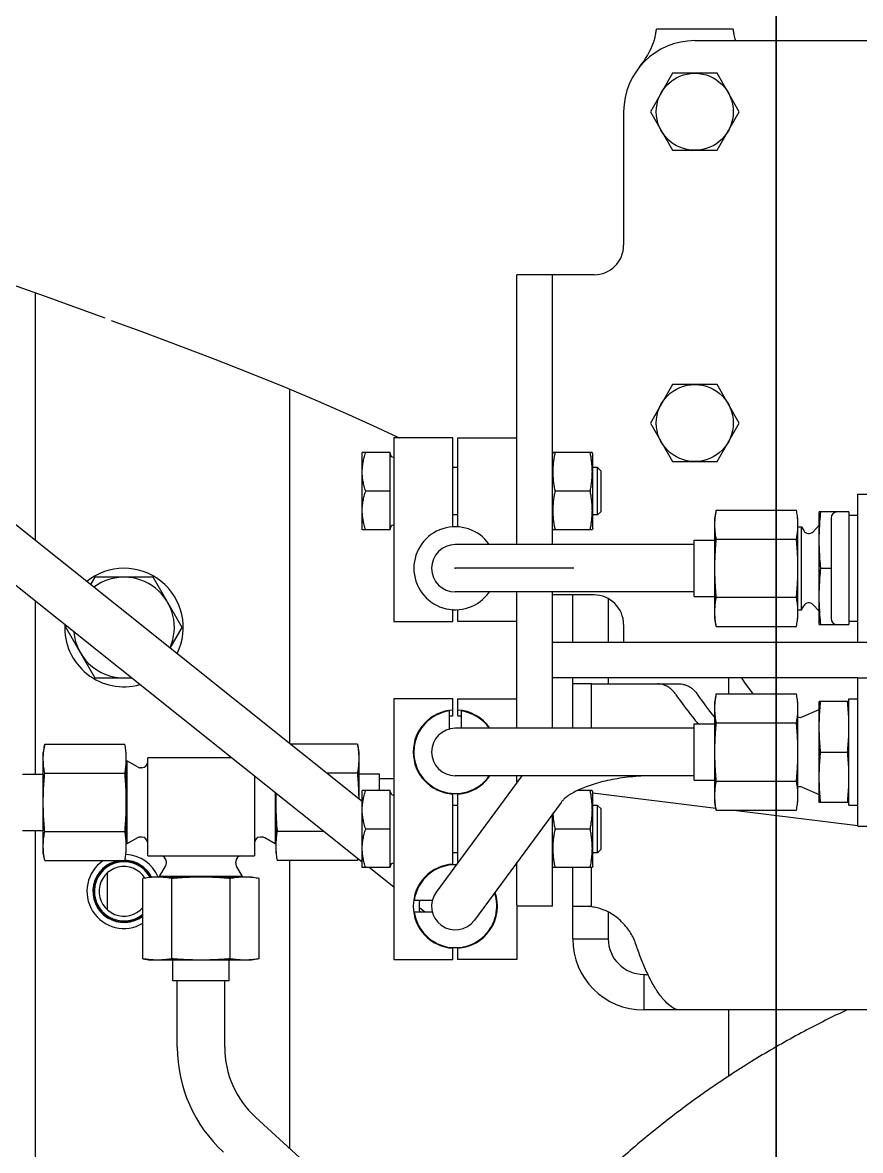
# Model space of a CAD drawing. Header units: millimetres. Extents: x 156850 to 204135, y 56350 to 74150.
# Drawn here: x 158472.9 to 158614.2, y 62467.3 to 62657.6 of the extents above; entities that cross this region are included whole.
import ezdxf

# ---------------------------------------------------------------- set-up
doc = ezdxf.new("R2010")
doc.units = ezdxf.units.MM
doc.header["$LTSCALE"] = 150
doc.linetypes.add('X-2F-PLAN$0$CENTER', pattern=[2, 1.25, -0.25, 0.25, -0.25])
doc.layers.add('-----33 Equipment', color=5, linetype='Continuous')

# ---------------------------------------------------------------- blocks, each defined once
blk = doc.blocks.new('X-2F-PLAN$0$A$C73FA2420')
at = {"color": 0, "linetype": 'Continuous'}
for p, q in [((2761.65, 908.08), (2871.24, 1045.3)), ((2771.89, 908.08), (2877.49, 1040.31)), ((2766.98, 965.39), (2766.98, 961.89)), ((2776.48, 965.39), (2776.48, 961.89)), ((2766.98, 963.28), (2587.18, 963.28)), ((2805.73, 963.28), (2776.48, 963.28)), ((2857.71, 963.28), (2815.97, 963.28)), ((2761.92, 961.65), (2763.23, 961.89)), ((2761.92, 961.65), (2761.92, 948.12)), ((2763.23, 961.89), (2780.23, 961.89)), ((2766.83, 961.65), (2766.83, 948.12)), ((2776.64, 961.65), (2776.64, 948.12)), ((2781.55, 961.65), (2780.23, 961.89)), ((2781.55, 961.65), (2781.55, 948.12)), ((2801.23, 958.09), (2792.73, 953.19)), ((2801.48, 957.95), (2801.23, 958.09)), ((2792.73, 953.19), (2792.73, 947)), ((2809.73, 953.19), (2808.49, 953.9)), ((2809.73, 943.37), (2809.73, 953.19)), ((2759.81, 951.12), (2753.66, 951.12)), ((2853.05, 950.43), (2851.2, 945.41)), ((2763.23, 947.89), (2780.23, 947.89)), ((2764.73, 947.78), (2764.73, 947.89)), ((2778.73, 947.78), (2764.73, 947.78)), ((2765.75, 946.02), (2764.73, 947.78)), ((2777.72, 946.02), (2778.73, 947.78)), ((2778.73, 947.78), (2778.73, 947.89)), ((2745.36, 945.09), (2745.13, 943.78)), ((2745.13, 926.78), (2745.13, 943.78)), ((2745.36, 945.09), (2758.89, 945.09)), ((2759.13, 926.78), (2759.13, 943.78)), ((2762.73, 944.28), (2779.23, 944.28)), ((2762.73, 944.28), (2762.73, 926.28)), ((2765.88, 945.28), (2765.88, 945.52)), ((2777.58, 945.28), (2777.58, 945.52)), ((2779.23, 930.09), (2779.23, 944.28)), ((2851.2, 945.41), (2846.77, 933.66)), ((2759.13, 942.28), (2759.23, 942.28)), ((2759.23, 942.28), (2760.99, 941.26)), ((2759.23, 928.28), (2759.23, 942.28)), ((2801.23, 938.46), (2809.73, 943.37)), ((2741.63, 940.03), (2745.13, 940.03)), ((2741.63, 930.53), (2741.63, 940.03)), ((2745.36, 940.19), (2758.89, 940.19)), ((2761.49, 941.13), (2761.73, 941.13)), ((2797.76, 940.47), (2801.23, 938.46)), ((2730.44, 939.28), (2741.63, 939.28)), ((2846.49, 932.96), (2844.2, 927.13)), ((2846.77, 933.66), (2846.49, 932.96)), ((2730.44, 931.28), (2741.63, 931.28)), ((2741.63, 930.53), (2745.13, 930.53)), ((2745.36, 930.37), (2758.89, 930.37)), ((2759.23, 928.28), (2760.99, 929.29)), ((2761.49, 929.43), (2761.73, 929.43)), ((2745.36, 925.46), (2745.13, 926.78)), ((2759.13, 928.28), (2759.23, 928.28)), ((2684.49, 888.7), (2718.63, 926.07)), ((2745.36, 925.46), (2758.89, 925.46)), ((2776.19, 926.28), (2762.73, 926.28)), ((2765.88, 925.04), (2765.88, 925.28)), ((2764.73, 922.78), (2765.75, 924.54)), ((2773.39, 922.78), (2764.73, 922.78)), ((2764.73, 922.67), (2764.73, 922.78)), ((2761.92, 908.9), (2761.92, 922.44)), ((2773.31, 922.67), (2763.23, 922.67)), ((2766.83, 914.56), (2766.83, 922.44)), ((2713.34, 920.28), (2761.92, 920.28)), ((2781.55, 908.9), (2781.55, 920.17)), ((2781.63, 920.28), (2841.4, 920.28)), ((2839.4, 915.53), (2837.38, 910.9)), ((2776.64, 908.9), (2776.64, 914.03)), ((2760.73, 908.08), (2773.73, 908.08)), ((2760.73, 903.38), (2760.73, 908.08)), ((2780.23, 908.67), (2772.36, 908.67)), ((2773.73, 903.38), (2773.73, 908.08)), ((2776.48, 905.17), (2776.48, 908.67)), ((2781.55, 908.9), (2780.23, 908.67)), ((2817.73, 908.08), (2830.73, 908.08)), ((2817.73, 903.38), (2817.73, 908.08)), ((2830.73, 903.38), (2830.73, 908.08)), ((2757.42, 902.78), (2760.73, 906.93)), ((2767.23, 903.38), (2767.23, 907.5)), ((2824.23, 903.38), (2824.23, 907.5)), ((2773.73, 905.17), (2776.48, 905.17)), ((2775.73, 902.78), (2775.73, 905.17)), ((2789.23, 902.78), (2745.23, 902.78)), ((2745.23, 902.78), (2745.23, 892.78)), ((2760.73, 903.38), (2773.73, 903.38)), ((2789.23, 892.78), (2789.23, 902.78)), ((2833.23, 902.78), (2802.23, 902.78)), ((2802.23, 902.78), (2802.23, 892.78)), ((2817.73, 903.38), (2830.73, 903.38)), ((2833.23, 892.78), (2833.23, 902.78)), ((2833.33, 902.08), (2833.23, 901.87)), ((2833.33, 902.08), (2833.33, 902.08)), ((2753.23, 896.25), (2753.23, 899.31)), ((2753.23, 897.54), (2753.94, 898.42)), ((2755.23, 899.31), (2755.23, 896.25)), ((2776.23, 881.18), (2756.6, 895.6)), ((2745.23, 892.78), (2747.25, 892.78)), ((2761.22, 892.78), (2773.29, 892.78)), ((2763.23, 891.98), (2763.23, 892.78)), ((2771.23, 891.98), (2771.23, 892.78)), ((2776.23, 852.09), (2776.23, 892.38)), ((2784.11, 893.38), (2787.16, 893.38)), ((2784.23, 852.09), (2784.23, 892.38)), ((2786.32, 892.78), (2789.23, 892.78)), ((2802.23, 892.78), (2804.31, 892.78)), ((2807.23, 852.09), (2807.23, 892.38)), ((2815.23, 852.09), (2815.23, 892.38)), ((2818.16, 892.78), (2833.23, 892.78)), ((2820.23, 891.98), (2820.23, 892.78)), ((2828.3, 892.78), (2828.23, 892.67)), ((2828.23, 891.98), (2828.23, 892.78)), ((2745.23, 891.98), (2747.15, 891.98)), ((2745.23, 881.98), (2745.23, 891.98)), ((2761.53, 891.98), (2773.29, 891.98)), ((2787.16, 891.38), (2784.23, 891.38)), ((2786.32, 891.98), (2789.23, 891.98)), ((2789.23, 891.98), (2789.23, 881.98)), ((2802.23, 891.98), (2804.25, 891.98)), ((2802.23, 881.98), (2802.23, 891.98)), ((2818.22, 891.98), (2833.23, 891.98)), ((2833.23, 891.98), (2833.23, 881.98)), ((2771.74, 874.55), (2751.87, 889.15)), ((2754.46, 881.98), (2745.23, 881.98)), ((2754.23, 875.98), (2754.23, 881.98)), ((2754.46, 881.98), (2761.63, 881.98)), ((2775.15, 881.98), (2776.23, 881.98)), ((2784.23, 881.98), (2807.23, 881.98)), ((2815.23, 881.98), (2860.73, 881.98)), ((2860.73, 868.98), (2860.73, 881.98)), ((2754.23, 875.98), (2769.8, 875.98)), ((2760.72, 875.88), (2760.98, 875.98)), ((2760.73, 869.27), (2760.73, 875.89)), ((2767.23, 869.63), (2767.23, 875.52)), ((2784.23, 875.98), (2807.23, 875.98)), ((2792.73, 824.48), (2792.73, 875.98)), ((2798.73, 739.98), (2798.73, 875.98)), ((2806.73, 868.98), (2806.73, 875.98)), ((2815.23, 875.98), (2860.73, 875.98)), ((2817.72, 875.88), (2817.98, 875.98)), ((2817.73, 869.27), (2817.73, 875.89)), ((2824.23, 869.63), (2824.23, 875.52)), ((2830.75, 875.88), (2830.48, 875.98)), ((2830.73, 869.27), (2830.73, 875.89)), ((2748.73, 872.58), (2760.73, 872.58)), ((2748.73, 872.58), (2748.73, 866.58)), ((2754.15, 869.41), (2754.15, 872.58)), ((2773.73, 869.27), (2773.73, 871.78)), ((2784.23, 872.58), (2792.73, 872.58)), ((2791.73, 869.41), (2791.73, 872.58)), ((2798.73, 872.58), (2806.73, 872.58)), ((2754.11, 869.41), (2760.73, 869.41)), ((2760.98, 869.18), (2760.72, 869.27)), ((2760.98, 869.18), (2773.48, 869.18)), ((2763.23, 868.38), (2763.23, 869.18)), ((2763.23, 868.38), (2771.23, 868.38)), ((2763.83, 867.78), (2763.23, 868.38)), ((2763.83, 867.78), (2770.63, 867.78)), ((2770.63, 867.78), (2771.23, 868.38)), ((2773.35, 869.18), (2770.79, 848.42)), ((2771.23, 868.38), (2771.23, 869.18)), ((2773.48, 869.18), (2773.75, 869.27)), ((2784.23, 869.41), (2791.73, 869.41)), ((2791.73, 869.41), (2791.73, 858.23)), ((2817.98, 869.18), (2817.72, 869.27)), ((2817.98, 869.18), (2830.48, 869.18)), ((2820.23, 868.38), (2820.23, 869.18)), ((2820.23, 868.38), (2828.23, 868.38)), ((2820.83, 867.78), (2820.23, 868.38)), ((2820.83, 867.78), (2827.63, 867.78)), ((2827.63, 867.78), (2828.23, 868.38)), ((2828.23, 868.38), (2828.23, 869.18)), ((2830.48, 869.18), (2830.75, 869.27)), ((2753.25, 866.58), (2748.73, 866.58)), ((2792.73, 866.58), (2791.73, 866.58)), ((2806.12, 866.58), (2798.73, 866.58)), ((2801.73, 863.98), (2798.73, 863.98)), ((2888.23, 863.98), (2865.73, 863.98)), ((2742.73, 860.58), (2736.73, 860.58)), ((2736.73, 729.37), (2736.73, 860.58)), ((2742.73, 860.58), (2742.73, 859.9)), ((2791.73, 858.23), (2791.73, 854.57)), ((2835.73, 859.48), (2829.23, 855.73)), ((2842.23, 855.73), (2835.73, 859.48)), ((2888.23, 859.48), (2881.73, 855.73)), ((2894.73, 855.73), (2888.23, 859.48)), ((2902.23, 858.37), (2902.23, 845.6)), ((2829.23, 855.73), (2829.23, 848.22)), ((2842.23, 848.22), (2842.23, 855.73)), ((2881.73, 855.73), (2881.73, 848.22)), ((2894.73, 848.22), (2894.73, 855.73)), ((2775.48, 852.09), (2784.98, 852.09)), ((2775.48, 852.09), (2775.48, 848.59)), ((2784.98, 852.09), (2784.98, 848.59)), ((2806.48, 852.09), (2815.98, 852.09)), ((2806.48, 852.09), (2806.48, 848.59)), ((2815.98, 852.09), (2815.98, 848.59)), ((2900.23, 851.98), (2900.23, 751.98)), ((2770.42, 848.35), (2771.73, 848.59)), ((2771.73, 848.59), (2788.73, 848.59)), ((2790.05, 848.35), (2788.73, 848.59)), ((2801.42, 848.35), (2802.73, 848.59)), ((2802.73, 848.59), (2819.73, 848.59)), ((2821.05, 848.35), (2819.73, 848.59)), ((2770.42, 848.35), (2770.42, 834.82)), ((2775.33, 848.35), (2775.33, 834.82)), ((2785.14, 848.35), (2785.14, 834.82)), ((2790.05, 848.35), (2790.05, 834.82)), ((2801.42, 848.35), (2801.42, 834.82)), ((2806.33, 848.35), (2806.33, 834.82)), ((2816.14, 848.35), (2816.14, 834.82)), ((2821.05, 848.35), (2821.05, 834.82)), ((2829.23, 848.22), (2835.73, 844.47)), ((2835.73, 844.47), (2842.23, 848.22)), ((2881.73, 848.22), (2888.23, 844.47)), ((2888.23, 844.47), (2894.73, 848.22)), ((2736.73, 846.28), (2725.5, 846.28)), ((2770.42, 845.39), (2767.84, 824.48)), ((2792.73, 846.28), (2790.05, 846.28)), ((2771.73, 834.59), (2788.73, 834.59)), ((2774.3, 833.84), (2773.08, 830.98)), ((2786.16, 833.84), (2787.38, 830.98)), ((2802.73, 834.59), (2819.73, 834.59)), ((2804.23, 834.59), (2804.23, 833.98)), ((2804.23, 833.98), (2818.23, 833.98)), ((2804.23, 833.98), (2804.88, 833.6)), ((2818.23, 833.98), (2817.58, 833.6)), ((2818.23, 834.59), (2818.23, 833.98)), ((2805.07, 832.01), (2803.98, 830.98)), ((2817.4, 832.01), (2818.48, 830.98)), ((2771.73, 830.98), (2788.73, 830.98)), ((2771.73, 825.98), (2771.73, 830.98)), ((2780.23, 830.75), (2780.23, 826.21)), ((2788.73, 825.98), (2788.73, 830.98)), ((2801.73, 830.98), (2820.73, 830.98)), ((2801.73, 830.98), (2801.73, 825.98)), ((2811.23, 830.72), (2811.23, 828.98)), ((2820.73, 825.98), (2820.73, 830.98)), ((2819.73, 828.98), (2802.73, 828.98)), ((2771.28, 825.98), (2789.18, 825.98)), ((2771.28, 825.98), (2771.28, 824.48)), ((2789.18, 825.98), (2789.18, 824.48)), ((2820.73, 825.98), (2801.73, 825.98)), ((2802.28, 825.98), (2802.28, 824.48)), ((2820.18, 825.98), (2820.18, 824.48)), ((2767.73, 824.48), (2792.73, 824.48)), ((2767.73, 824.48), (2767.73, 779.48)), ((2792.73, 824.48), (2792.73, 779.48)), ((2798.73, 824.48), (2823.73, 824.48)), ((2823.73, 824.48), (2823.73, 779.48))]:
    blk.add_line(p, q, dxfattribs=at)
at = {"color": 0, "linetype": 'X-2F-PLAN$0$CENTER'}
blk.add_line((2811.23, 872.38), (2811.23, 892.38), dxfattribs=at)
at = {"color": 0, "linetype": 'X-2F-PLAN$0$CENTER', "ltscale": 6}
blk.add_line((0, 838.28), (3617.46, 838.28), dxfattribs=at)
at = {"color": 0, "linetype": 'Continuous'}
for points in [[(2866.22, 987.73), (2862.03, 975.48), (2857.18, 961.77), (2853.45, 951.52)], [(2844.2, 927.13), (2841.75, 921.1), (2839.4, 915.53)], [(2837.38, 910.9), (2835.29, 906.29), (2833.33, 902.08)], [(2792.73, 844.09), (2792.03, 843.63), (2790.05, 842.18)]]:
    blk.add_lwpolyline(points, dxfattribs=at)
for centre in [(2835.73, 851.98), (2888.23, 851.98)]:
    blk.add_circle(centre, 6.5, dxfattribs=at)
for centre, radius, start, end in [((2801.23, 948.28), 10, 87.2268, 195.5985), ((2801.23, 948.28), 8.5, 94.8551, 187.9194), ((2756.73, 948.28), 6.25, 33.8595, 210.6543), ((2756.73, 948.28), 5.25, 8.9423, 217.3632), ((2756.73, 948.28), 5.16, 297.6355, 218.2019), ((2756.73, 948.28), 5, 298.3873, 219.7118), ((2801.23, 948.28), 10, 243.8649, 38.9105), ((2801.23, 948.28), 8.5, 246.1282, 36.6571), ((2756.73, 948.28), 4.19, 302.164, 229.6818), ((2756.73, 948.28), 5.25, 297.1423, 358.136), ((2756.73, 948.28), 6.25, 292.5185, 356.8238), ((2764.88, 945.52), 1, 360, 30), ((2778.58, 945.52), 1, 150, 180), ((2764.88, 945.28), 1, 270, 360), ((2778.58, 945.28), 1, 180, 270), ((2761.73, 942.13), 1, 270, 360), ((2761.49, 942.13), 1, 240, 270), ((2730.44, 915.28), 24, 90, 137.5878), ((2730.44, 915.28), 16, 90, 137.5878), ((2761.49, 928.43), 1, 90, 120), ((2761.73, 928.43), 1, 360, 90), ((2764.88, 925.28), 1, 360, 90), ((2764.88, 925.04), 1, 330, 360), ((2760.88, 902.78), 0.6, 0, 90), ((2773.58, 902.78), 0.6, 90, 180), ((2817.88, 902.78), 0.6, 0, 90), ((2830.58, 902.78), 0.6, 90, 180), ((2754.23, 892.38), 7.1, 3.2296, 176.7704), ((2754.23, 892.38), 7, 98.2132, 288.6351), ((2754.23, 892.38), 6.1, 80.5167, 99.4833), ((2754.23, 892.38), 7, 358.8523, 81.7868), ((2780.23, 892.38), 7.1, 3.2296, 176.7704), ((2780.23, 892.38), 7, 8.2132, 234.7752), ((2811.23, 892.38), 7, 305.1309, 234.8691), ((2754.23, 892.38), 4, 53.6984, 233.6984), ((2780.23, 892.38), 4, 0, 180), ((2811.23, 892.38), 4, 0, 180), ((2780.23, 892.38), 6.1, 3.7598, 9.6212), ((2754.23, 892.38), 7.1, 183.2296, 289.1011), ((2780.23, 892.38), 7.1, 183.2296, 235.3923), ((2780.23, 892.38), 7, 304.8564, 351.7868), ((2780.23, 892.38), 7.1, 304.6077, 356.7704), ((2780.23, 892.38), 6.1, 350.3788, 356.2402), ((2748.73, 860.58), 12, 90, 180), ((2801.73, 868.98), 5, 270, 0), ((2865.73, 868.98), 5, 180, 270), ((2748.73, 860.58), 6, 90, 180), ((2888.23, 851.98), 12, 0, 90), ((2905.2, 872.98), 15, 231.0576, 249.3095), ((2773.38, 834.24), 1, 336.9471, 20.5871), ((2787.08, 834.24), 1, 159.4129, 203.0529), ((2804.38, 832.74), 1, 313.5142, 60), ((2818.08, 832.74), 1, 120, 226.4858), ((2802.73, 827.98), 1, 90, 180), ((2819.73, 827.98), 1, 0, 90)]:
    blk.add_arc(centre, radius, start, end, dxfattribs=at)
for points, start_tangent, end_tangent in [([(2761.92, 961.65), (2762.42, 961.73), (2762.91, 961.8), (2763.4, 961.85), (2763.88, 961.88), (2764.37, 961.89)], (0.984808, 0.173648), (1, 0)), ([(2764.37, 961.89), (2764.86, 961.88), (2765.35, 961.85), (2765.84, 961.8), (2766.33, 961.73), (2766.83, 961.65)], (1, 0), (0.984808, -0.173649)), ([(2766.83, 961.65), (2767.82, 961.73), (2768.8, 961.8), (2769.77, 961.85), (2770.75, 961.88), (2771.73, 961.89)], (0.996136, 0.087822), (1, 0)), ([(2771.73, 961.89), (2772.72, 961.88), (2773.7, 961.85), (2774.68, 961.8), (2775.65, 961.73), (2776.64, 961.65)], (1, 0), (0.996136, -0.087823)), ([(2776.64, 961.65), (2777.14, 961.73), (2777.63, 961.8), (2778.12, 961.85), (2778.61, 961.88), (2779.1, 961.89)], (0.984808, 0.173648), (1, 0)), ([(2779.1, 961.89), (2779.59, 961.88), (2780.07, 961.85), (2780.23, 961.83)], (1, 0), (0.995894, -0.090525)), ([(2780.23, 961.83), (2780.56, 961.8), (2781.05, 961.73), (2781.55, 961.65)], (0.995894, -0.090525), (0.984808, -0.173649)), ([(2761.92, 948.12), (2762.42, 948.04), (2762.91, 947.97), (2763.24, 947.94)], (0.984808, -0.173649), (0.995894, -0.090525)), ([(2763.24, 947.94), (2763.4, 947.92), (2763.88, 947.9), (2764.37, 947.89)], (0.995894, -0.090525), (1, 0)), ([(2764.37, 947.89), (2764.86, 947.9), (2765.35, 947.92), (2765.84, 947.97), (2766.33, 948.04), (2766.83, 948.12)], (1, 0), (0.984808, 0.173648)), ([(2766.83, 948.12), (2767.82, 948.04), (2768.8, 947.97), (2769.77, 947.92), (2770.75, 947.9), (2771.73, 947.89)], (0.996136, -0.087823), (1, 0)), ([(2771.73, 947.89), (2772.72, 947.9), (2773.7, 947.92), (2774.68, 947.97), (2775.65, 948.04), (2776.64, 948.12)], (1, 0), (0.996136, 0.087822)), ([(2776.64, 948.12), (2777.14, 948.04), (2777.63, 947.97), (2778.12, 947.92), (2778.61, 947.9), (2779.1, 947.89)], (0.984808, -0.173649), (1, 0)), ([(2779.1, 947.89), (2779.59, 947.9), (2780.07, 947.92), (2780.23, 947.94)], (1, 0), (0.995894, 0.090524)), ([(2780.23, 947.94), (2780.56, 947.97), (2781.05, 948.04), (2781.55, 948.12)], (0.995894, 0.090524), (0.984808, 0.173648)), ([(2745.13, 942.64), (2745.14, 943.13), (2745.17, 943.62), (2745.18, 943.77)], (0, 1), (0.090525, 0.995894)), ([(2745.18, 943.77), (2745.21, 944.1), (2745.28, 944.59), (2745.36, 945.09)], (0.090525, 0.995894), (0.173649, 0.984808)), ([(2759.07, 943.77), (2759.04, 944.1), (2758.98, 944.59), (2758.89, 945.09)], (-0.090524, 0.995894), (-0.173648, 0.984808)), ([(2759.13, 942.64), (2759.12, 943.13), (2759.09, 943.62), (2759.07, 943.77)], (0, 1), (-0.090524, 0.995894)), ([(2745.36, 940.19), (2745.28, 940.68), (2745.21, 941.17), (2745.17, 941.66), (2745.14, 942.15), (2745.13, 942.64)], (-0.173648, 0.984808), (0, 1)), ([(2758.89, 940.19), (2758.98, 940.68), (2759.04, 941.17), (2759.09, 941.66), (2759.12, 942.15), (2759.13, 942.64)], (0.173649, 0.984808), (0, 1)), ([(2745.13, 935.28), (2745.14, 936.26), (2745.17, 937.23), (2745.21, 938.21), (2745.28, 939.19), (2745.36, 940.19)], (0, 1), (0.087823, 0.996136)), ([(2759.13, 935.28), (2759.12, 936.26), (2759.09, 937.23), (2759.04, 938.21), (2758.98, 939.19), (2758.89, 940.19)], (0, 1), (-0.087822, 0.996136)), ([(2745.36, 930.37), (2745.28, 931.37), (2745.21, 932.35), (2745.17, 933.32), (2745.14, 934.3), (2745.13, 935.28)], (-0.087822, 0.996136), (0, 1)), ([(2758.89, 930.37), (2758.98, 931.37), (2759.04, 932.35), (2759.09, 933.32), (2759.12, 934.3), (2759.13, 935.28)], (0.087823, 0.996136), (0, 1)), ([(2745.13, 927.92), (2745.14, 928.41), (2745.17, 928.9), (2745.21, 929.39), (2745.28, 929.88), (2745.36, 930.37)], (0, 1), (0.173649, 0.984808)), ([(2759.13, 927.92), (2759.12, 928.41), (2759.09, 928.9), (2759.04, 929.39), (2758.97, 929.88), (2758.89, 930.37)], (0, 1), (-0.173648, 0.984808)), ([(2745.18, 926.78), (2745.17, 926.93), (2745.14, 927.42), (2745.13, 927.92)], (-0.090523, 0.995894), (0, 1)), ([(2745.36, 925.46), (2745.28, 925.96), (2745.21, 926.45), (2745.18, 926.78)], (-0.173648, 0.984808), (-0.090523, 0.995894)), ([(2758.89, 925.46), (2758.98, 925.96), (2759.04, 926.45), (2759.09, 926.93), (2759.12, 927.42), (2759.13, 927.92)], (0.173649, 0.984808), (0, 1)), ([(2764.37, 922.67), (2763.88, 922.66), (2763.39, 922.63), (2762.91, 922.58), (2762.42, 922.52), (2761.92, 922.44)], (-1, 0), (-0.984808, -0.173648)), ([(2766.83, 922.44), (2766.33, 922.52), (2765.84, 922.58), (2765.35, 922.63), (2764.86, 922.66), (2764.37, 922.67)], (-0.984808, 0.173649), (-1, 0)), ([(2771.73, 922.67), (2770.75, 922.66), (2769.76, 922.63), (2768.79, 922.58), (2767.81, 922.52), (2766.83, 922.44)], (-1, 0), (-0.996136, -0.087822)), ([(2773.28, 922.65), (2772.72, 922.66), (2771.73, 922.67)], (-0.9995, 0.031624), (-1, 0)), ([(2736.75, 826.27), (2733.11, 833.54), (2728.85, 841.05), (2724.19, 848.32), (2719.14, 855.33), (2713.71, 862.06), (2707.92, 868.48), (2701.8, 874.59), (2695.35, 880.35), (2688.59, 885.76), (2681.56, 890.8), (2674.25, 895.45), (2666.71, 899.7), (2658.94, 903.54), (2650.98, 906.95), (2642.85, 909.93), (2634.56, 912.46), (2626.15, 914.55), (2617.63, 916.18), (2609.04, 917.34), (2600.4, 918.04), (2594.78, 918.25)], (-0.424015, 0.905655), (-0.99982, 0.018948)), ([(2760.73, 907.5), (2761.57, 907.75), (2762.38, 907.93), (2763.19, 908.04), (2763.98, 908.08)], (0.948683, 0.316228), (1, 0)), ([(2762.27, 908.84), (2761.92, 908.9)], (-0.987953, 0.154755), (-0.984808, 0.173649)), ([(2763.98, 908.08), (2764.78, 908.04), (2765.58, 907.93), (2766.4, 907.75), (2767.23, 907.5)], (1, 0), (0.948683, -0.316228)), ([(2767.23, 907.5), (2768.07, 907.75), (2768.88, 907.93), (2769.69, 908.04), (2770.48, 908.08)], (0.948683, 0.316228), (1, 0)), ([(2770.48, 908.08), (2771.28, 908.04), (2772.08, 907.93), (2772.9, 907.75), (2773.73, 907.5)], (1, 0), (0.948683, -0.316228)), ([(2776.64, 908.9), (2775.65, 908.82), (2774.67, 908.76), (2773.7, 908.71), (2772.72, 908.68), (2772.37, 908.67)], (-0.996136, -0.087822), (-0.999914, -0.013127)), ([(2779.1, 908.67), (2778.61, 908.68), (2778.12, 908.71), (2777.63, 908.76), (2777.14, 908.82), (2776.64, 908.9)], (-1, 0), (-0.984808, 0.173649)), ([(2781.55, 908.9), (2781.05, 908.82), (2780.56, 908.76), (2780.07, 908.71), (2779.59, 908.68), (2779.1, 908.67)], (-0.984808, -0.173648), (-1, 0)), ([(2817.73, 907.5), (2818.57, 907.75), (2819.38, 907.93), (2820.19, 908.04), (2820.98, 908.08)], (0.948683, 0.316228), (1, 0)), ([(2820.98, 908.08), (2821.78, 908.04), (2822.58, 907.93), (2823.4, 907.75), (2824.23, 907.5)], (1, 0), (0.948683, -0.316228)), ([(2824.23, 907.5), (2825.07, 907.75), (2825.88, 907.93), (2826.69, 908.04), (2827.48, 908.08)], (0.948683, 0.316228), (1, 0)), ([(2827.48, 908.08), (2828.28, 908.04), (2829.08, 907.93), (2829.9, 907.75), (2830.73, 907.5)], (1, 0), (0.948683, -0.316228)), ([(2760.73, 875.52), (2761.47, 875.66), (2762.19, 875.77), (2762.91, 875.84), (2763.62, 875.88), (2764.34, 875.88), (2765.06, 875.84), (2765.78, 875.77), (2766.5, 875.66), (2767.23, 875.52)], (0.978626, 0.205647), (0.978626, -0.205647)), ([(2767.23, 875.52), (2767.97, 875.66), (2768.69, 875.77), (2769.41, 875.84), (2769.95, 875.88)], (0.978626, 0.205647), (0.999199, 0.040016)), ([(2817.73, 875.52), (2818.47, 875.66), (2819.19, 875.77), (2819.91, 875.84), (2820.62, 875.88), (2821.34, 875.88), (2822.06, 875.84), (2822.78, 875.77), (2823.5, 875.66), (2824.23, 875.52)], (0.978626, 0.205647), (0.978626, -0.205647)), ([(2824.23, 875.52), (2824.97, 875.66), (2825.69, 875.77), (2826.41, 875.84), (2827.12, 875.88), (2827.84, 875.88), (2828.56, 875.84), (2829.28, 875.77), (2830, 875.66), (2830.73, 875.52)], (0.978626, 0.205647), (0.978626, -0.205647)), ([(2776.23, 858.76), (2776.19, 860.62), (2776.07, 862.45), (2775.86, 864.22), (2775.58, 865.92), (2775.24, 867.51), (2774.83, 868.97), (2774.38, 870.29), (2773.91, 871.44), (2773.42, 872.41), (2772.94, 873.21), (2772.48, 873.82), (2772.08, 874.26), (2771.74, 874.55)], (0, 1), (-0.805912, 0.592035)), ([(2760.73, 869.63), (2761.47, 869.49), (2762.19, 869.39), (2762.91, 869.31), (2763.62, 869.27), (2764.34, 869.27), (2765.06, 869.31), (2765.78, 869.39), (2766.5, 869.49), (2767.23, 869.63)], (0.978626, -0.205647), (0.978626, 0.205647)), ([(2767.23, 869.63), (2767.97, 869.49), (2768.69, 869.39), (2769.41, 869.31), (2770.12, 869.27), (2770.84, 869.27), (2771.56, 869.31), (2772.28, 869.39), (2773, 869.49), (2773.73, 869.63)], (0.978626, -0.205647), (0.978626, 0.205647)), ([(2817.73, 869.63), (2818.47, 869.49), (2819.19, 869.39), (2819.91, 869.31), (2820.62, 869.27), (2821.34, 869.27), (2822.06, 869.31), (2822.78, 869.39), (2823.5, 869.49), (2824.23, 869.63)], (0.978626, -0.205647), (0.978626, 0.205647)), ([(2824.23, 869.63), (2824.97, 869.49), (2825.69, 869.39), (2826.41, 869.31), (2827.12, 869.27), (2827.84, 869.27), (2828.56, 869.31), (2829.28, 869.39), (2830, 869.49), (2830.73, 869.63)], (0.978626, -0.205647), (0.978626, 0.205647)), ([(2748.73, 862.25), (2749.71, 862.81), (2750.61, 863.45), (2751.42, 864.16), (2752.14, 864.93), (2752.76, 865.75), (2753.27, 866.62), (2753.67, 867.53), (2753.95, 868.46), (2754.11, 869.41)], (0.887301, 0.461191), (0.104921, 0.994481)), ([(2736.73, 854.6), (2736.94, 855.4), (2737.6, 856.38), (2738.74, 857.47), (2740.31, 858.59), (2742.23, 859.66), (2744.37, 860.63), (2746.59, 861.49), (2748.73, 862.25)], (0, 1), (0.945513, 0.325584)), ([(2789.99, 855.22), (2790.5, 855.62), (2790.93, 856.08), (2791.28, 856.57), (2791.53, 857.1), (2791.68, 857.66), (2791.73, 858.23)], (0.826195, 0.563384), (0, 1)), ([(2899.9, 858.95), (2900.41, 858.77), (2900.92, 858.65), (2901.43, 858.56)], (0.935503, -0.35332), (0.991579, -0.1295)), ([(2901.43, 858.56), (2901.57, 858.54), (2901.71, 858.52), (2901.83, 858.5), (2901.95, 858.48), (2902.05, 858.46), (2902.13, 858.44), (2902.19, 858.41), (2902.23, 858.37)], (0.991579, -0.1295), (0, -1)), ([(2789.99, 855.22), (2786.17, 852.39), (2784.96, 851.39)], (-0.826195, -0.563384), (-0.762374, -0.647137)), ([(2791.73, 854.57), (2791.68, 854), (2791.53, 853.45), (2791.28, 852.91), (2790.93, 852.42), (2790.5, 851.96), (2789.99, 851.56)], (0, -1), (-0.826195, -0.563384)), ([(2789.99, 851.56), (2786.17, 848.73), (2786, 848.59)], (-0.826195, -0.563384), (-0.777147, -0.629319)), ([(2770.42, 848.35), (2770.92, 848.43), (2771.41, 848.5), (2771.9, 848.55), (2772.38, 848.58), (2772.87, 848.59)], (0.984808, 0.173648), (1, 0)), ([(2772.87, 848.59), (2773.36, 848.58), (2773.85, 848.55), (2774.34, 848.5), (2774.83, 848.43), (2775.33, 848.35)], (1, 0), (0.984808, -0.173648)), ([(2775.33, 848.35), (2776.32, 848.43), (2777.3, 848.5), (2778.27, 848.55), (2779.25, 848.58), (2780.23, 848.59)], (0.996136, 0.087823), (1, 0)), ([(2780.23, 848.59), (2781.22, 848.58), (2782.2, 848.55), (2783.18, 848.5), (2784.15, 848.43), (2785.14, 848.35)], (1, 0), (0.996136, -0.087823)), ([(2785.14, 848.35), (2785.64, 848.43), (2786.13, 848.5), (2786.62, 848.55), (2787.11, 848.58), (2787.6, 848.59)], (0.984808, 0.173648), (1, 0)), ([(2787.6, 848.59), (2788.09, 848.58), (2788.57, 848.55), (2788.73, 848.53)], (1, 0), (0.995894, -0.090525)), ([(2788.73, 848.53), (2789.06, 848.5), (2789.55, 848.43), (2790.05, 848.35)], (0.995894, -0.090525), (0.984808, -0.173648)), ([(2801.42, 848.35), (2801.92, 848.43), (2802.41, 848.5), (2802.9, 848.55), (2803.38, 848.58), (2803.87, 848.59)], (0.984808, 0.173648), (1, 0)), ([(2803.87, 848.59), (2804.36, 848.58), (2804.85, 848.55), (2805.34, 848.5), (2805.83, 848.43), (2806.33, 848.35)], (1, 0), (0.984808, -0.173648)), ([(2806.33, 848.35), (2807.32, 848.43), (2808.3, 848.5), (2809.27, 848.55), (2810.25, 848.58), (2811.23, 848.59)], (0.996136, 0.087823), (1, 0)), ([(2811.23, 848.59), (2812.22, 848.58), (2813.2, 848.55), (2814.18, 848.5), (2815.15, 848.43), (2816.14, 848.35)], (1, 0), (0.996136, -0.087823)), ([(2816.14, 848.35), (2816.64, 848.43), (2817.13, 848.5), (2817.62, 848.55), (2818.11, 848.58), (2818.6, 848.59)], (0.984808, 0.173648), (1, 0)), ([(2818.6, 848.59), (2819.09, 848.58), (2819.57, 848.55), (2819.73, 848.53)], (1, 0), (0.995894, -0.090525)), ([(2819.73, 848.53), (2820.06, 848.5), (2820.55, 848.43), (2821.05, 848.35)], (0.995894, -0.090525), (0.984808, -0.173648)), ([(2901.43, 845.42), (2901, 845.34), (2900.56, 845.23), (2900.23, 845.13)], (-0.990245, -0.139336), (-0.946573, -0.322491)), ([(2902.23, 845.6), (2902.19, 845.56), (2902.13, 845.54), (2902.05, 845.52), (2901.95, 845.5), (2901.83, 845.48), (2901.71, 845.46), (2901.57, 845.44), (2901.43, 845.42)], (0, -1), (-0.990245, -0.139336)), ([(2770.42, 834.82), (2770.92, 834.74), (2771.41, 834.67), (2771.74, 834.64)], (0.984808, -0.173648), (0.995894, -0.090525)), ([(2771.74, 834.64), (2771.9, 834.62), (2772.38, 834.6), (2772.87, 834.59)], (0.995894, -0.090525), (1, 0)), ([(2772.87, 834.59), (2773.36, 834.6), (2773.85, 834.62), (2774.34, 834.67), (2774.83, 834.74), (2775.33, 834.82)], (1, 0), (0.984808, 0.173648)), ([(2775.33, 834.82), (2776.32, 834.74), (2777.3, 834.67), (2778.27, 834.62), (2779.25, 834.6), (2780.23, 834.59)], (0.996136, -0.087823), (1, 0)), ([(2780.23, 834.59), (2781.22, 834.6), (2782.2, 834.62), (2783.18, 834.67), (2784.15, 834.74), (2785.14, 834.82)], (1, 0), (0.996136, 0.087823)), ([(2785.14, 834.82), (2785.64, 834.74), (2786.13, 834.67), (2786.62, 834.62), (2787.11, 834.6), (2787.6, 834.59)], (0.984808, -0.173648), (1, 0)), ([(2787.6, 834.59), (2788.09, 834.6), (2788.57, 834.62), (2788.73, 834.64)], (1, 0), (0.995894, 0.090525)), ([(2788.73, 834.64), (2789.06, 834.67), (2789.55, 834.74), (2790.05, 834.82)], (0.995894, 0.090525), (0.984808, 0.173648)), ([(2801.42, 834.82), (2801.92, 834.74), (2802.41, 834.67), (2802.74, 834.64)], (0.984808, -0.173648), (0.995894, -0.090525)), ([(2802.74, 834.64), (2802.9, 834.62), (2803.38, 834.6), (2803.87, 834.59)], (0.995894, -0.090525), (1, 0)), ([(2803.87, 834.59), (2804.36, 834.6), (2804.85, 834.62), (2805.34, 834.67), (2805.83, 834.74), (2806.33, 834.82)], (1, 0), (0.984808, 0.173648)), ([(2806.33, 834.82), (2807.32, 834.74), (2808.3, 834.67), (2809.27, 834.62), (2810.25, 834.6), (2811.23, 834.59)], (0.996136, -0.087823), (1, 0)), ([(2811.23, 834.59), (2812.22, 834.6), (2813.2, 834.62), (2814.18, 834.67), (2815.15, 834.74), (2816.14, 834.82)], (1, 0), (0.996136, 0.087823)), ([(2816.14, 834.82), (2816.64, 834.74), (2817.13, 834.67), (2817.62, 834.62), (2818.11, 834.6), (2818.6, 834.59)], (0.984808, -0.173648), (1, 0)), ([(2818.6, 834.59), (2819.09, 834.6), (2819.57, 834.62), (2819.73, 834.64)], (1, 0), (0.995894, 0.090525)), ([(2819.73, 834.64), (2820.06, 834.67), (2820.55, 834.74), (2821.05, 834.82)], (0.995894, 0.090525), (0.984808, 0.173648)), ([(2771.73, 830.75), (2773.18, 830.87), (2774.58, 830.95), (2775.98, 830.98)], (0.994858, 0.101279), (1, 0)), ([(2775.98, 830.98), (2777.39, 830.95), (2778.79, 830.87), (2780.23, 830.75)], (1, 0), (0.994858, -0.101279)), ([(2780.23, 830.75), (2781.68, 830.87), (2783.08, 830.95), (2784.48, 830.98)], (0.994858, 0.101279), (1, 0)), ([(2784.48, 830.98), (2785.89, 830.95), (2787.29, 830.87), (2788.73, 830.75)], (1, 0), (0.994858, -0.101279)), ([(2801.73, 830.72), (2803.35, 830.86), (2804.91, 830.95), (2806.48, 830.98)], (0.994858, 0.101279), (1, 0)), ([(2806.48, 830.98), (2808.06, 830.95), (2809.62, 830.86), (2811.23, 830.72)], (1, 0), (0.994858, -0.101279)), ([(2811.23, 830.72), (2812.85, 830.86), (2814.41, 830.95), (2815.98, 830.98)], (0.994858, 0.101279), (1, 0)), ([(2815.98, 830.98), (2817.56, 830.95), (2819.12, 830.86), (2820.73, 830.72)], (1, 0), (0.994858, -0.101279)), ([(2771.73, 826.21), (2773.18, 826.08), (2774.58, 826), (2775.98, 825.98)], (0.994858, -0.101279), (1, 0)), ([(2775.98, 825.98), (2777.39, 826), (2778.79, 826.08), (2780.23, 826.21)], (1, 0), (0.994858, 0.101279)), ([(2780.23, 826.21), (2781.68, 826.08), (2783.08, 826), (2784.48, 825.98)], (0.994858, -0.101279), (1, 0)), ([(2784.48, 825.98), (2785.89, 826), (2787.29, 826.08), (2788.73, 826.21)], (1, 0), (0.994858, 0.101279))]:
    blk.add_spline(points, degree=3, dxfattribs=dict(at, start_tangent=start_tangent, end_tangent=end_tangent))
at = {"color": 0, "linetype": 'X-2F-PLAN$0$CENTER'}
blk.add_point((2811.23, 892.38), dxfattribs=at)
blk.add_point((2811.23, 892.38), dxfattribs=at)
blk = doc.blocks.new('X-2F-PLAN$0$zw$C47F')
at = {"layer": '-----33 Equipment', "ltscale": 0.02}
blk.add_line((6191.5, 1686.3), (5488.71, 1686.3), dxfattribs=at)
at = {"layer": '-----33 Equipment'}
blk.add_blockref('X-2F-PLAN$0$A$C73FA2420', (2898.05, 848.02), dxfattribs=at)

msp = doc.modelspace()

# ---------------------------------------------------------------- block references
at = {"layer": '-----33 Equipment', "rotation": 90.00000000000001}
msp.add_blockref('X-2F-PLAN$0$zw$C47F', (160286.3, 56856.22), dxfattribs=at)

doc.saveas('drawing.dxf')
